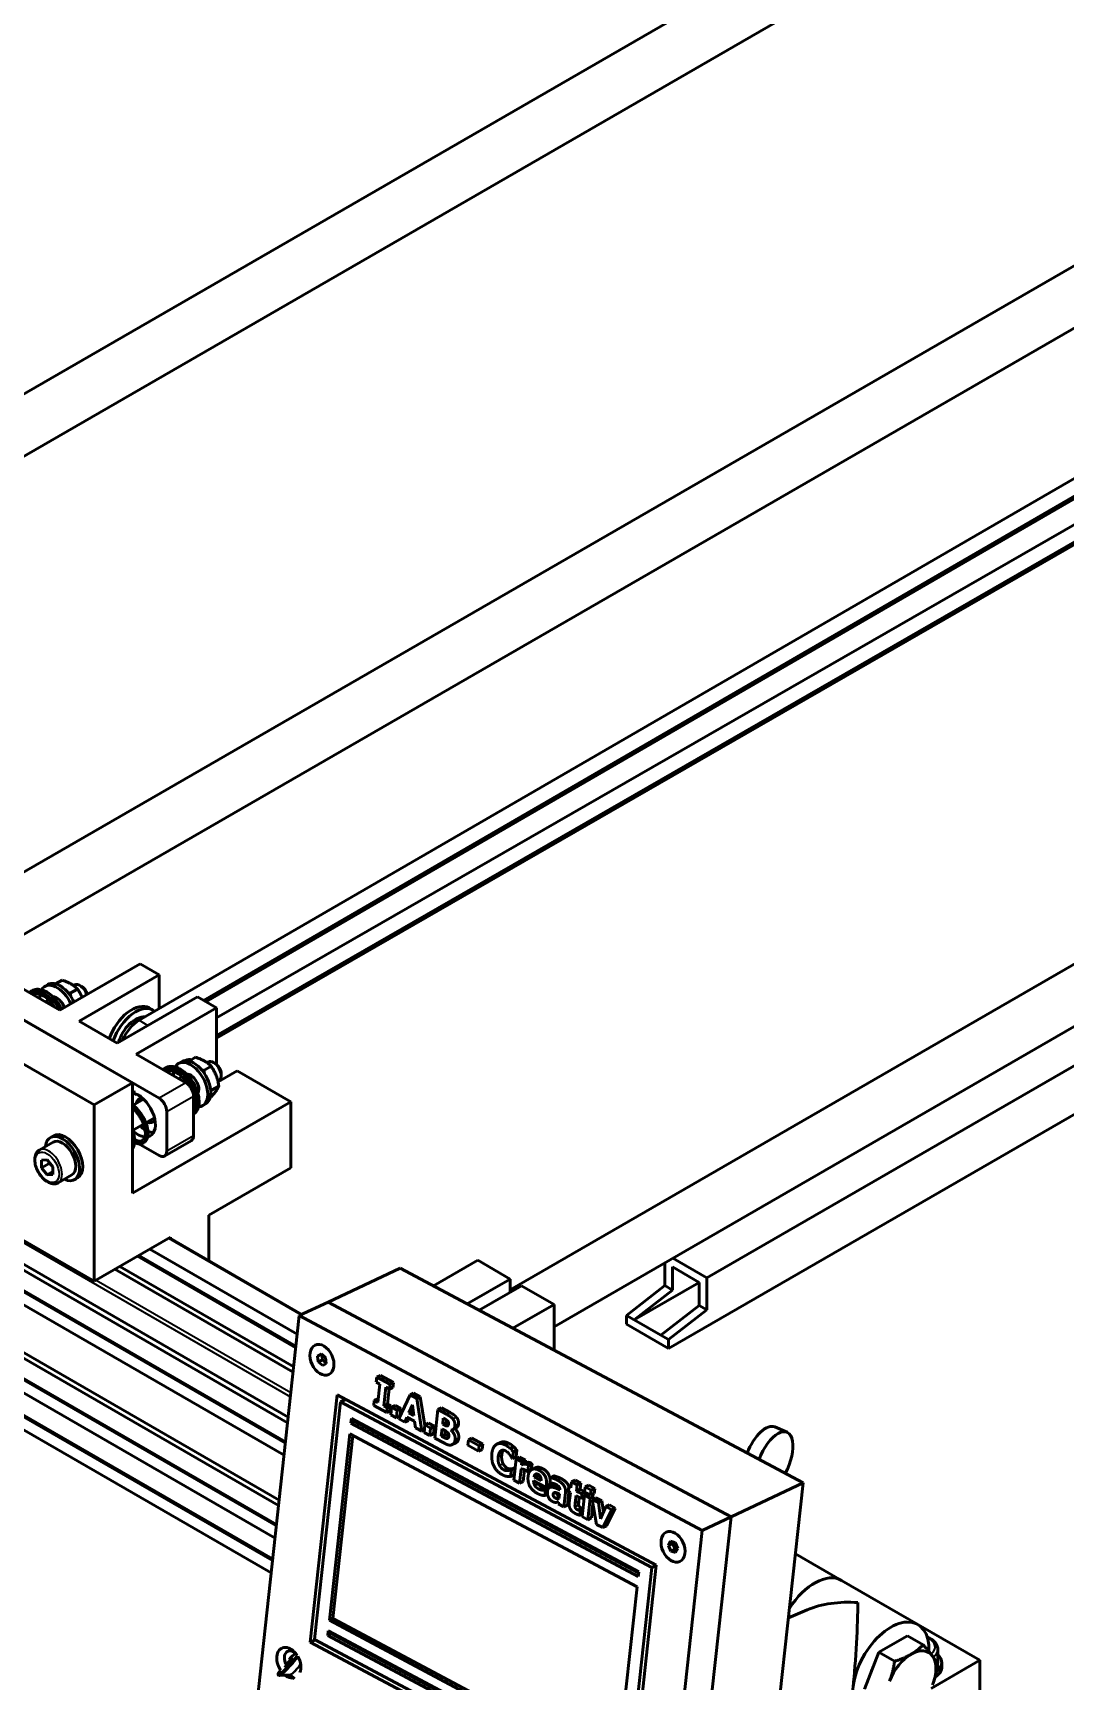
# Model space of a CAD drawing. Header units: millimetres. Extents: x -2015 to 3360, y -4745 to 2376.
# Drawn here: x 1363.9 to 1555.1, y 512.5 to 817.9 of the extents above; entities that cross this region are included whole.
import ezdxf

# ---------------------------------------------------------------- set-up
doc = ezdxf.new("R2010")
doc.units = ezdxf.units.MM
doc.header["$LTSCALE"] = 8
doc.layers.add('Visible (ISO)', color=7, linetype='Continuous', lineweight=50)
doc.layers.add('Visible Narrow (ISO)', color=7, linetype='Continuous', lineweight=35)

msp = doc.modelspace()

# ---------------------------------------------------------------- linework, layer by layer
at = {"layer": 'Visible (ISO)'}
for p, q in [((1263.49, 694.02), (1513.75, 838.51)), ((1271.62, 687.17), (1523.75, 832.73)), ((1343.34, 651.53), (1610.98, 806.05)), ((1348.39, 642.9), (1620.98, 800.28)), ((1383.53, 634.94), (1644.95, 786.43)), ((1395.49, 638.6), (1647.78, 784.8)), ((1395.91, 638.35), (1648.2, 784.56)), ((1652.69, 781.96), (1397.86, 635.39)), ((1655.52, 780.33), (1397.86, 632.13)), ((1655.95, 780.09), (1397.86, 631.64)), ((1488.7, 587.2), (1795.94, 764.58)), ((1481.63, 574.14), (1807.25, 762.13)), ((1100.86, 740.57), (1411.17, 561.41)), ((1105.17, 737), (1411.06, 560.39)), ((1100.86, 733.09), (1410.4, 554.37)), ((1101.89, 734.87), (1410.64, 556.61)), ((1102.13, 735.01), (1410.67, 556.87)), ((1452.29, 585.02), (1702.55, 729.5)), ((1100.86, 724.24), (1409.49, 546.05)), ((1460.42, 578.16), (1712.55, 723.73)), ((1105.17, 720.67), (1409.38, 545.03)), ((1101.89, 718.54), (1408.97, 541.25)), ((1102.13, 718.68), (1408.99, 541.51)), ((1100.86, 716.76), (1408.72, 539.01)), ((1100.96, 712.51), (1408.29, 535.07)), ((1107.93, 708.25), (1408.27, 534.85)), ((1107.93, 705.8), (1408.02, 532.54)), ((1368.87, 636.82), (1383.72, 645.39)), ((1383.72, 645.39), (1387.26, 643.35)), ((1346.93, 643.75), (1382.29, 623.33)), ((1359.68, 642.12), (1368.87, 636.82)), ((1366.08, 641.22), (1366.65, 641.55)), ((1369.28, 642.37), (1368.07, 641.68)), ((1371.37, 641.38), (1371.58, 641.51)), ((1372.41, 634.78), (1387.26, 643.35)), ((1372.88, 641.23), (1372.58, 641.41)), ((1387.26, 643.35), (1387.26, 637.1)), ((1339.86, 639.66), (1375.21, 619.25)), ((1354.73, 639.27), (1387.26, 620.49)), ((1366.16, 638.38), (1366.78, 638.73)), ((1367.64, 639.23), (1367.73, 639.28)), ((1372.13, 640.71), (1370.8, 639.94)), ((1394.33, 639.27), (1379.48, 630.69)), ((1394.33, 639.27), (1397.86, 637.23)), ((1383.01, 628.65), (1397.86, 637.23)), ((1385.41, 637.22), (1386.12, 636.81)), ((1397.86, 637.23), (1397.86, 626.78)), ((1379.48, 630.69), (1372.41, 634.78)), ((1383.01, 628.65), (1392.21, 623.34)), ((1390.83, 626.93), (1391.4, 627.26)), ((1394.02, 628.08), (1392.82, 627.39)), ((1396.88, 626.42), (1395.55, 625.65)), ((1396.11, 627.09), (1396.33, 627.22)), ((1397.63, 626.94), (1397.33, 627.12)), ((1382.29, 623.33), (1375.21, 619.25)), ((1382.29, 602.92), (1382.29, 623.33)), ((1390.91, 624.09), (1391.52, 624.44)), ((1392.39, 624.94), (1392.48, 624.99)), ((1398.14, 623.64), (1398.33, 623.75)), ((1401.73, 625.58), (1398.16, 623.52)), ((1398.74, 625.02), (1398.74, 624.67)), ((1401.73, 625.58), (1411.63, 619.86)), ((1411.63, 619.86), (1382.29, 602.92)), ((1382.47, 619.22), (1384.38, 620.32)), ((1393.62, 621.03), (1393.64, 621.05)), ((1393.62, 620.9), (1393.62, 613.55)), ((1394.41, 621.49), (1394.48, 621.53)), ((1396.87, 620.72), (1396.72, 620.63)), ((1398.3, 622.74), (1396.97, 621.97)), ((1411.63, 607.62), (1411.63, 619.86)), ((1375.21, 619.25), (1375.21, 586.59)), ((1384.81, 615.95), (1386.38, 616.86)), ((1388.67, 610.69), (1388.67, 618.04)), ((1395.33, 619.14), (1395.9, 619.46)), ((1382.33, 614.52), (1384.37, 615.69)), ((1365.05, 610.89), (1367.6, 612.36)), ((1367.66, 613.55), (1367.1, 613.23)), ((1383.47, 612.06), (1387.26, 609.87)), ((1388.26, 609.77), (1393.21, 612.63)), ((1365.45, 607.61), (1365.46, 609.02)), ((1366.87, 608.42), (1365.45, 607.61)), ((1365.46, 609.02), (1366.52, 609.11)), ((1366.52, 609.11), (1367.58, 607.79)), ((1367.58, 607.79), (1367.58, 606.37)), ((1339.86, 607), (1375.21, 586.59)), ((1366.51, 606.28), (1365.45, 607.61)), ((1367.58, 606.9), (1366.51, 606.28)), ((1367.58, 606.37), (1366.51, 606.28)), ((1368.55, 604.83), (1371.1, 606.3)), ((1372.16, 605.76), (1371.6, 605.43)), ((1396.43, 598.84), (1411.63, 607.62)), ((1396.43, 590.43), (1396.43, 598.84)), ((1375.21, 586.59), (1389.36, 594.76)), ((1385.52, 592.54), (1412.84, 576.77)), ((1389.15, 594.64), (1413.71, 580.45)), ((1389.36, 594.76), (1389.36, 594.52)), ((1379.98, 589.34), (1412.19, 570.75)), ((1383.22, 591.21), (1412.57, 574.27)), ((1383.47, 591.35), (1412.6, 574.54)), ((1446.28, 590.47), (1438.08, 585.73)), ((1446.28, 590.47), (1452.29, 587)), ((1480.93, 585.78), (1480.93, 590)), ((1482.39, 590.85), (1488.7, 587.2)), ((1379.05, 588.8), (1412.07, 569.73)), ((1431.89, 589.03), (1418.55, 582.74)), ((1506.55, 549.24), (1431.89, 589.03)), ((1452.29, 587), (1444.33, 582.4)), ((1452.29, 587), (1452.29, 584.55)), ((1475.27, 579.45), (1487.29, 586.39)), ((1482.34, 589.24), (1482.34, 584.97)), ((1487.29, 586.39), (1482.34, 589.24)), ((1487.29, 582.11), (1487.29, 586.39)), ((1488.7, 587.2), (1488.7, 581.29)), ((1454.41, 585.77), (1446.53, 581.23)), ((1454.41, 585.77), (1460.42, 582.3)), ((1473.86, 580.26), (1480.93, 585.78)), ((1482.34, 584.97), (1475.27, 579.45)), ((1482.34, 584.97), (1480.93, 585.78)), ((1413.22, 580.22), (1404.26, 498.18)), ((1418.55, 582.74), (1413.22, 580.22)), ((1487.87, 540.43), (1413.22, 580.22)), ((1493.21, 542.95), (1418.55, 582.74)), ((1493.21, 542.95), (1418.55, 582.74)), ((1460.42, 582.3), (1452.78, 577.9)), ((1460.42, 582.3), (1460.42, 573.83)), ((1475.27, 579.45), (1473.86, 580.26)), ((1473.86, 578.63), (1473.86, 580.26)), ((1480.22, 576.59), (1487.29, 582.11)), ((1488.7, 581.29), (1481.63, 575.77)), ((1488.7, 581.29), (1487.29, 582.11)), ((1481.63, 574.14), (1473.86, 578.63)), ((1480.22, 576.59), (1475.27, 579.45)), ((1481.63, 575.77), (1480.22, 576.59)), ((1481.63, 575.77), (1481.63, 574.14)), ((1416.61, 572.72), (1417.27, 573.13)), ((1416.61, 572.72), (1417.35, 573.07)), ((1416.74, 571.64), (1416.61, 572.72)), ((1416.74, 571.64), (1417.54, 572.02)), ((1417.55, 570.96), (1416.74, 571.64)), ((1417.27, 573.13), (1418.08, 572.46)), ((1417.42, 573.01), (1417.54, 572.02)), ((1417.54, 572.02), (1418.2, 571.46)), ((1418.22, 571.37), (1417.55, 570.96)), ((1418.08, 572.46), (1418.22, 571.37)), ((1427.58, 568.82), (1427.48, 567.9)), ((1428.25, 569.13), (1427.58, 568.82)), ((1430.01, 567.52), (1427.58, 568.82)), ((1428.25, 569.13), (1430.67, 567.84)), ((1415.22, 519.75), (1420.22, 565.53)), ((1420.22, 565.53), (1479.35, 534.01)), ((1427.48, 567.9), (1428.13, 567.55)), ((1428.13, 567.55), (1427.75, 564.12)), ((1428.89, 563.52), (1429.26, 566.95)), ((1429.26, 566.95), (1429.91, 566.61)), ((1429.86, 566.63), (1429.55, 563.83)), ((1429.91, 566.61), (1430.01, 567.52)), ((1430.57, 566.92), (1429.91, 566.61)), ((1430.67, 567.84), (1430.01, 567.52)), ((1430.67, 567.84), (1430.57, 566.92)), ((1433.73, 565.54), (1431.64, 561.08)), ((1434.4, 565.85), (1433.73, 565.54)), ((1434.97, 564.88), (1433.73, 565.54)), ((1434.4, 565.85), (1435.64, 565.19)), ((1435.64, 565.19), (1434.97, 564.88)), ((1435.64, 565.19), (1436.47, 559.85)), ((1420.86, 564.27), (1416.06, 520.22)), ((1420.86, 564.27), (1421.77, 564.7)), ((1478.52, 533.54), (1420.86, 564.27)), ((1427.11, 564.47), (1427.01, 563.55)), ((1427.01, 563.55), (1429.43, 562.26)), ((1427.77, 564.78), (1427.11, 564.47)), ((1427.75, 564.12), (1427.11, 564.47)), ((1427.77, 564.78), (1427.82, 564.76)), ((1429.55, 563.83), (1428.89, 563.52)), ((1429.53, 563.17), (1428.89, 563.52)), ((1429.43, 562.26), (1429.53, 563.17)), ((1430.1, 562.57), (1429.43, 562.26)), ((1430.2, 563.49), (1429.53, 563.17)), ((1429.55, 563.83), (1430.2, 563.49)), ((1430.2, 563.49), (1430.1, 562.57)), ((1430.3, 563.27), (1430.15, 561.87)), ((1430.15, 561.87), (1431.22, 561.3)), ((1430.97, 563.58), (1430.3, 563.27)), ((1431.37, 562.7), (1430.3, 563.27)), ((1430.97, 563.58), (1432.04, 563.01)), ((1431.22, 561.3), (1431.37, 562.7)), ((1432.04, 563.01), (1431.37, 562.7)), ((1432.04, 563.01), (1431.89, 561.62)), ((1433.52, 562.23), (1434.17, 563.72)), ((1434.19, 562.54), (1433.52, 562.23)), ((1434.44, 561.74), (1433.52, 562.23)), ((1434.17, 563.72), (1434.44, 561.74)), ((1434.3, 562.8), (1434.19, 562.54)), ((1434.19, 562.54), (1434.35, 562.46)), ((1435.92, 558.8), (1434.97, 564.88)), ((1438.88, 562.8), (1438.3, 557.53)), ((1439.55, 563.11), (1438.88, 562.8)), ((1440.47, 561.95), (1438.88, 562.8)), ((1439.55, 563.11), (1441.14, 562.26)), ((1422.87, 561.14), (1422.77, 560.28)), ((1423.44, 560.59), (1422.77, 560.28)), ((1422.77, 560.28), (1475.99, 531.91)), ((1476.09, 532.78), (1422.87, 561.14)), ((1423.47, 560.82), (1423.44, 560.59)), ((1423.44, 560.59), (1476.06, 532.55)), ((1431.89, 561.62), (1431.22, 561.3)), ((1431.64, 561.08), (1432.77, 560.48)), ((1432.77, 560.48), (1433.17, 561.4)), ((1433.44, 560.79), (1432.77, 560.48)), ((1433.17, 561.4), (1434.59, 560.65)), ((1433.6, 561.17), (1433.44, 560.79)), ((1434.59, 560.65), (1434.75, 559.42)), ((1434.75, 559.42), (1435.92, 558.8)), ((1436.38, 559.02), (1435.92, 558.8)), ((1436.48, 559.97), (1436.33, 558.58)), ((1437.15, 560.29), (1436.48, 559.97)), ((1437.55, 559.4), (1436.48, 559.97)), ((1437.15, 560.29), (1438.22, 559.72)), ((1437.4, 558.01), (1437.55, 559.4)), ((1438.22, 559.72), (1437.55, 559.4)), ((1438.22, 559.72), (1438.07, 558.32)), ((1439.53, 557.89), (1439.68, 559.22)), ((1439.68, 559.22), (1439.89, 559.11)), ((1439.78, 560.12), (1439.9, 561.24)), ((1440.44, 560.43), (1439.78, 560.12)), ((1439.92, 560.04), (1439.78, 560.12)), ((1439.9, 561.24), (1439.98, 561.19)), ((1440.28, 558.9), (1440.2, 558.2)), ((1440.5, 560.91), (1440.44, 560.43)), ((1440.44, 560.43), (1440.59, 560.36)), ((1441.3, 558.99), (1441.3, 559.01)), ((1441.35, 559.01), (1441.3, 558.99)), ((1442.29, 559.39), (1441.62, 559.07)), ((1503.59, 558.61), (1501.31, 559.6)), ((1422.56, 558.34), (1418.79, 523.79)), ((1423.16, 558.02), (1419.46, 524.11)), ((1475.78, 529.97), (1422.56, 558.34)), ((1436.33, 558.58), (1437.4, 558.01)), ((1438.07, 558.32), (1437.4, 558.01)), ((1438.3, 557.53), (1440.11, 556.57)), ((1440.2, 558.2), (1439.53, 557.89)), ((1439.6, 557.86), (1439.53, 557.89)), ((1440.2, 558.2), (1440.26, 558.17)), ((1442.22, 556.63), (1441.55, 556.32)), ((1444.55, 557.18), (1444.44, 556.2)), ((1444.44, 556.2), (1446.44, 555.13)), ((1445.21, 557.5), (1444.55, 557.18)), ((1446.55, 556.11), (1444.55, 557.18)), ((1445.21, 557.5), (1447.22, 556.43)), ((1446.44, 555.13), (1446.55, 556.11)), ((1447.22, 556.43), (1446.55, 556.11)), ((1447.22, 556.43), (1447.11, 555.45)), ((1450.5, 556.73), (1449.83, 556.42)), ((1452.95, 555.94), (1452.28, 555.62)), ((1447.11, 555.45), (1446.44, 555.13)), ((1452.62, 553.79), (1452.74, 553.73)), ((1452.74, 553.73), (1452.87, 554.98)), ((1453.4, 554.04), (1452.74, 553.73)), ((1453.54, 555.3), (1452.87, 554.98)), ((1453.38, 553.7), (1452.94, 549.73)), ((1454.04, 554.02), (1453.38, 553.7)), ((1454.44, 553.14), (1453.38, 553.7)), ((1453.54, 555.3), (1453.4, 554.04)), ((1454.04, 554.02), (1455.1, 553.45)), ((1454.37, 552.56), (1454.44, 553.14)), ((1455.04, 552.88), (1454.37, 552.56)), ((1455.1, 553.45), (1454.44, 553.14)), ((1455.1, 553.45), (1455.04, 552.88)), ((1456.33, 552.8), (1455.66, 552.48)), ((1456.33, 552.8), (1456.2, 551.66)), ((1452.56, 551.83), (1451.89, 551.52)), ((1452.37, 550.4), (1452.51, 551.64)), ((1453.04, 550.71), (1452.37, 550.4)), ((1453.07, 552.01), (1452.41, 551.69)), ((1452.51, 551.64), (1452.41, 551.69)), ((1453.18, 551.95), (1452.51, 551.64)), ((1452.94, 549.73), (1454, 549.16)), ((1453.18, 551.95), (1453.04, 550.71)), ((1453.07, 552.01), (1453.18, 551.95)), ((1454, 549.16), (1454.29, 551.82)), ((1454.91, 551.69), (1454.67, 549.48)), ((1455.44, 551.36), (1455.53, 551.31)), ((1455.53, 551.31), (1455.66, 552.48)), ((1456.09, 551.57), (1455.53, 551.31)), ((1456.99, 552.05), (1456.33, 551.73)), ((1457.38, 550.67), (1456.71, 550.36)), ((1458, 549.67), (1456.71, 550.36)), ((1457.38, 550.67), (1457.88, 550.4)), ((1459.77, 550.2), (1459.66, 549.24)), ((1460.43, 550.52), (1459.77, 550.2)), ((1464.31, 549.74), (1463.65, 549.43)), ((1464.31, 549.74), (1465.37, 549.18)), ((1454.67, 549.48), (1454, 549.16)), ((1456.63, 549.61), (1458.96, 548.37)), ((1458.95, 548.22), (1458.28, 547.9)), ((1459.4, 548.28), (1458.73, 547.96)), ((1458.84, 547.9), (1458.73, 547.96)), ((1458.73, 546.88), (1458.84, 547.9)), ((1459.2, 547.1), (1458.73, 546.88)), ((1459.33, 548.13), (1458.84, 547.9)), ((1458.96, 548.37), (1459.01, 548.82)), ((1459.63, 548.69), (1458.96, 548.37)), ((1459.4, 548.28), (1459.43, 548.26)), ((1460.26, 548.69), (1459.59, 548.37)), ((1459.68, 549.13), (1459.63, 548.69)), ((1459.66, 549.24), (1459.75, 549.19)), ((1461.39, 547.19), (1461.3, 546.37)), ((1461.48, 547.96), (1461.48, 547.94)), ((1462.24, 544.77), (1462.54, 547.47)), ((1463.18, 547.56), (1462.91, 545.08)), ((1463.12, 548.51), (1463.02, 547.65)), ((1463.02, 547.65), (1463.43, 547.43)), ((1463.57, 548.72), (1463.12, 548.51)), ((1463.52, 548.29), (1463.12, 548.51)), ((1463.43, 547.43), (1463.23, 545.57)), ((1463.65, 549.43), (1463.52, 548.29)), ((1464.71, 548.86), (1463.65, 549.43)), ((1464.33, 545.45), (1464.49, 546.87)), ((1464.49, 546.87), (1465.51, 546.32)), ((1464.58, 547.73), (1464.71, 548.86)), ((1465.25, 548.04), (1464.58, 547.73)), ((1465.6, 547.18), (1464.58, 547.73)), ((1465.37, 549.18), (1464.71, 548.86)), ((1465.37, 549.18), (1465.25, 548.04)), ((1465.25, 548.04), (1466.08, 547.6)), ((1465.51, 546.32), (1465.6, 547.18)), ((1466.2, 547.47), (1465.6, 547.18)), ((1466.04, 546.95), (1465.6, 542.98)), ((1466.63, 547.24), (1466.04, 546.95)), ((1467.1, 546.39), (1466.04, 546.95)), ((1466.17, 548.5), (1466.07, 547.54)), ((1466.07, 547.54), (1467.19, 546.94)), ((1466.84, 548.82), (1466.17, 548.5)), ((1467.3, 547.9), (1466.17, 548.5)), ((1466.26, 547.43), (1466.22, 547.04)), ((1466.84, 548.82), (1467.96, 548.22)), ((1467.76, 546.7), (1467.1, 546.39)), ((1467.19, 546.94), (1467.3, 547.9)), ((1467.86, 547.25), (1467.19, 546.94)), ((1467.26, 546.97), (1467.76, 546.7)), ((1467.96, 548.22), (1467.3, 547.9)), ((1467.76, 546.7), (1467.72, 546.27)), ((1467.96, 548.22), (1467.86, 547.25)), ((1506.55, 549.24), (1493.21, 542.95)), ((1497.59, 467.2), (1506.55, 549.24)), ((1461.23, 545.75), (1461.19, 545.33)), ((1461.19, 545.33), (1462.24, 544.77)), ((1462.91, 545.08), (1462.24, 544.77)), ((1465.09, 546.55), (1465, 545.77)), ((1465.17, 543.24), (1465.27, 544.11)), ((1465.76, 544.44), (1465.18, 544.16)), ((1465.27, 544.11), (1465.18, 544.16)), ((1465.75, 544.34), (1465.27, 544.11)), ((1465.99, 546.55), (1465.51, 546.32)), ((1466.66, 542.41), (1467.1, 546.39)), ((1467.62, 545.44), (1467.33, 542.73)), ((1468.17, 546.49), (1467.5, 546.17)), ((1467.5, 546.17), (1468.28, 541.55)), ((1468.62, 545.58), (1467.5, 546.17)), ((1468.17, 546.49), (1469.28, 545.89)), ((1469.28, 545.89), (1468.62, 545.58)), ((1469.02, 542.58), (1468.62, 545.58)), ((1470, 544.84), (1469.02, 542.58)), ((1469.28, 545.89), (1469.56, 543.83)), ((1469.44, 540.94), (1471.09, 544.26)), ((1470.66, 545.16), (1470, 544.84)), ((1471.09, 544.26), (1470, 544.84)), ((1471.76, 544.57), (1470.1, 541.25)), ((1470.66, 545.16), (1471.76, 544.57)), ((1471.76, 544.57), (1471.09, 544.26)), ((1465.66, 543.47), (1465.17, 543.24)), ((1465.6, 542.98), (1466.66, 542.41)), ((1467.33, 542.73), (1466.66, 542.41)), ((1468.28, 541.55), (1469.44, 540.94)), ((1470.1, 541.25), (1469.44, 540.94)), ((1484.25, 460.91), (1493.21, 542.95)), ((1484.25, 460.91), (1493.21, 542.95)), ((1493.21, 542.95), (1487.87, 540.43)), ((1478.92, 458.39), (1487.87, 540.43)), ((1481.6, 537.66), (1481.99, 538.44)), ((1481.6, 537.66), (1482.4, 538.03)), ((1482.06, 536.6), (1481.6, 537.66)), ((1481.99, 538.44), (1482.85, 538.16)), ((1482.52, 538.27), (1482.4, 538.03)), ((1482.4, 538.03), (1482.86, 536.98)), ((1482.85, 538.16), (1483.32, 537.1)), ((1482.06, 536.6), (1482.86, 536.98)), ((1482.92, 536.32), (1482.06, 536.6)), ((1482.86, 536.98), (1483.2, 536.87)), ((1483.32, 537.1), (1482.92, 536.32)), ((1513.66, 531.16), (1505.11, 536.09)), ((1473.71, 489.49), (1478.52, 533.54)), ((1479.35, 534.01), (1474.36, 488.24)), ((1475.99, 531.91), (1476.09, 532.78)), ((1478.52, 533.54), (1479.34, 533.93)), ((1472.01, 495.43), (1475.78, 529.97)), ((1527.8, 522.99), (1513.66, 531.16)), ((1507.28, 525.7), (1503.82, 524.24)), ((1419.46, 524.11), (1418.79, 523.79)), ((1418.79, 523.79), (1472.01, 495.43)), ((1419.46, 524.11), (1472.08, 496.06)), ((1539.26, 516.37), (1527.8, 522.99)), ((1416.13, 520.18), (1415.22, 519.75)), ((1474.36, 488.24), (1415.22, 519.75)), ((1416.06, 520.22), (1473.71, 489.49)), ((1418.58, 521.85), (1418.49, 520.98)), ((1419.15, 521.3), (1418.49, 520.98)), ((1418.49, 520.98), (1471.71, 492.62)), ((1471.8, 493.48), (1418.58, 521.85)), ((1419.18, 521.53), (1419.15, 521.3)), ((1419.15, 521.3), (1471.77, 493.25)), ((1520.57, 517.86), (1525.88, 520.92)), ((1525.88, 520.92), (1528.79, 519.24)), ((1410.84, 515.59), (1411.61, 516.45)), ((1411.73, 516.23), (1410.96, 515.38)), ((1411.61, 516.45), (1412.05, 516.77)), ((1411.61, 516.45), (1411.77, 516.3)), ((1412.05, 516.77), (1411.73, 516.23)), ((1517.92, 511.02), (1520.57, 517.86)), ((1520.57, 517.86), (1523.48, 516.18)), ((1530.26, 511.17), (1539.26, 516.37)), ((1531.49, 518.41), (1531.49, 515.96)), ((1539.26, 508.21), (1539.26, 516.37)), ((1409.29, 513.67), (1409.44, 513.54)), ((1411.53, 513.66), (1409.49, 513.53)), ((1410.51, 515.05), (1410.84, 515.59)), ((1410.96, 515.38), (1410.51, 515.05)), ((1410.84, 515.59), (1411.01, 515.43)), ((1411.58, 513.64), (1412.34, 512.96)), ((1532.24, 515.15), (1532.24, 515.96))]:
    msp.add_line(p, q, dxfattribs=at)
for centre, major_axis, ratio, start_param, end_param in [((1368.33, 637.32), (-2.25, 3.9), 0.57735, 4.5546, 6.614152), ((1368.9, 637.65), (-2.25, 3.9), 0.57735, 4.5546, 6.283185), ((1372.58, 639.77), (-1, 1.73), 0.57735, 4.351022, 6.283185), ((1372.88, 639.95), (-0.79, 1.36), 0.57735, 4.245379, 5.497787), ((1368.33, 637.32), (2.25, -3.9), 0.57735, 3.765217, 3.980542), ((1365.58, 639.85), (-0.091, -0.233), 0.540719, 3.838993, 6.249639), ((1365.58, 639.85), (0.091, 0.233), 0.540719, 6.252251, 6.980586), ((1368.33, 637.32), (-1.07, 1.86), 0.57735, 4.377264, 6.012393), ((1382.16, 631.59), (3.25, 5.63), 0.57735, 0, 1.903243), ((1382.87, 631.18), (3.25, 5.63), 0.57735, 6.188511, 8.186429), ((1382.87, 631.18), (2.4, 4.16), 0.57735, 0.253276, 1.971798), ((1383.54, 630.8), (2.54, 4.39), 0.57735, 0.787263, 1.785566), ((1393.08, 623.03), (2.25, -3.9), 0.57735, 5.977077, 9.755744), ((1393.65, 623.36), (2.25, -3.9), 0.57735, 0, 3.141593), ((1392.21, 625.79), (1.03, 1.79), 0.57735, 0.037964, 0.800625), ((1392.21, 625.79), (1, 1.74), 0.57735, 0.069524, 0.741875), ((1397.33, 625.48), (-1, 1.73), 0.57735, 3.141593, 6.283185), ((1397.63, 625.66), (-0.79, 1.36), 0.57735, 3.926991, 5.497787), ((1393.08, 623.03), (2.25, -3.9), 0.57735, 3.765217, 3.980542), ((1390.33, 625.56), (-0.091, -0.233), 0.540719, 3.838993, 6.249639), ((1390.33, 625.56), (0.091, 0.233), 0.540719, 6.252251, 6.980586), ((1392.21, 621.71), (-1, 1.73), 0.57735, 3.926991, 5.497787), ((1393.08, 623.03), (-1.07, 1.86), 0.57735, 3.435507, 6.012393), ((1384.78, 618.24), (-1.25, 2.17), 0.57735, 5.845036, 6.926686), ((1383.37, 617.43), (2.25, -3.9), 0.57735, 6.085044, 8.620558), ((1387.26, 618.85), (1, -1.73), 0.57735, 0.785398, 2.356194), ((1393.72, 621.62), (0.228, 0.104), 0.330348, 3.629086, 5.324752), ((1393.72, 621.62), (0.228, 0.104), 0.330348, 5.324752, 6.262623), ((1393.08, 623.03), (2.25, -3.9), 0.57735, 5.667295, 5.720202), ((1393.64, 617.89), (0.152, -0.199), 0.876668, 5.531367, 6.163427), ((1369.35, 609.33), (-2.25, 3.9), 0.57735, 2.461919, 6.962859), ((1369.91, 609.66), (-2.25, 3.9), 0.57735, 3.141593, 6.283185), ((1383.37, 617.43), (2.25, -3.9), 0.57735, 5.172943, 5.897856), ((1384.78, 618.24), (-2.25, 3.9), 0.57735, 2.03135, 2.315265), ((1384.78, 618.24), (1.25, -2.17), 0.57735, 5.639684, 6.721334), ((1384.78, 618.24), (2.25, -3.9), 0.57735, 5.626339, 5.963498), ((1369.35, 609.33), (-1.75, 3.03), 0.57735, 3.141593, 6.283185), ((1387.26, 611.51), (1, -1.73), 0.57735, 5.497787, 7.068583), ((1392.21, 614.36), (1, -1.73), 0.57735, 0, 0.785398), ((1498.92, 554.1), (2.39, 5.5), 0.462419, 0, 1.651003), ((1501.19, 553.11), (2.39, 5.5), 0.462419, 4.525842, 7.967258), ((1508.66, 522.5), (5, 8.66), 0.57735, 0, 1.50293), ((1508.66, 522.5), (5, 8.66), 0.57735, 0, 1.50293), ((1515.73, 518.41), (-14.1, 0.88), 0.614526, 4.683743, 5.392733), ((1515.73, 518.41), (0.69, 11.14), 0.057619, 4.032045, 5.602841), ((1522.8, 514.33), (5, 8.66), 0.57735, 5.44724, 10.184568), ((1411.28, 515.91), (-1.28, 2.71), 0.675494, 4.902381, 8.043974), ((1411.28, 515.91), (-1.99, -2.24), 0.118709, 5.465954, 8.607547), ((1411.43, 515.78), (-1.99, -2.24), 0.118709, 0, 2.298018), ((1411.95, 516.23), (-0.85, 1.81), 0.675494, 5.223474, 7.845113), ((1411.28, 515.91), (1.99, 2.24), 0.118709, 0.772778, 1.394687), ((1411.28, 515.91), (1.28, -2.71), 0.675494, 0.563174, 1.686472), ((1526.55, 512.17), (-3.25, -5.63), 0.57735, 3.926991, 4.974188), ((1526.55, 512.17), (3.25, 5.63), 0.57735, 6.021386, 7.068583), ((1526.55, 512.17), (3.25, 5.63), 0.57735, 4.974188, 6.021386), ((1527.24, 515.96), (5, 0), 0.57735, 5.634027, 6.837996), ((1411.28, 515.91), (1.28, -2.71), 0.675494, 5.352539, 6.098125), ((1522.8, 514.33), (2.85, 4.94), 0.57735, 1.749322, 1.915869), ((1527.24, 515.15), (5, 0), 0.57735, 5.560564, 6.283185), ((1527.24, 515.96), (4.25, 0), 0.57735, 6.101608, 6.283185)]:
    msp.add_ellipse(centre, major_axis=major_axis, ratio=ratio, start_param=start_param, end_param=end_param, dxfattribs=at)
for centre in [(1417.41, 572.05), (1417.41, 572.05), (1482.46, 537.38), (1482.46, 537.38)]:
    msp.add_ellipse(centre, major_axis=(1.28, -2.71), ratio=0.675494, dxfattribs=at)
for points, weights in [([(1372.13, 640.71), (1371.12, 641.78), (1369.28, 642.37)], [1, 1.15470053838, 1]), ([(1370.33, 640.1), (1370.55, 640.02), (1370.8, 639.94)], [1.03235217641, 1.01835353547, 1]), ([(1370.8, 639.94), (1370.85, 639.63), (1370.9, 639.35)], [1, 1.02040692573, 1.03542999667]), ([(1372.99, 639.19), (1372.67, 639.94), (1372.13, 640.71)], [1.07631652742, 1.06840822221, 1]), ([(1396.88, 626.42), (1395.87, 627.49), (1394.02, 628.08)], [1, 1.15470053838, 1]), ([(1398.3, 622.74), (1398.01, 624.82), (1396.88, 626.42)], [1, 1.15470053838, 1]), ([(1395.08, 625.81), (1395.3, 625.73), (1395.55, 625.65)], [1.03235217641, 1.01835353547, 1]), ([(1395.55, 625.65), (1395.6, 625.34), (1395.65, 625.06)], [1, 1.02040692573, 1.03542999667]), ([(1396.77, 622.27), (1396.87, 622.12), (1396.97, 621.97)], [1.0234760514, 1.01279652996, 1]), ([(1396.97, 621.97), (1396.89, 621.88), (1396.82, 621.8)], [1, 1.00932579121, 1.01752721166]), ([(1396.87, 620.72), (1398, 621.97), (1398.3, 622.74)], [1, 1.15470053838, 1]), ([(1366.91, 608.62), (1366.89, 608.53), (1366.87, 608.42)], [1.03123537694, 1.01762590792, 1]), ([(1366.87, 608.42), (1367.31, 608.07), (1367.58, 607.7)], [1, 1.09139247678, 1.07480103961]), ([(1526.55, 517.47), (1527.78, 518.18), (1528.79, 519.24)], [1, 1.0379548493, 1]), ([(1528.79, 519.24), (1529.91, 517.99), (1530.53, 517.12)], [1, 1.0379548493, 1]), ([(1522.57, 512.52), (1523.18, 514.11), (1523.48, 516.18)], [1, 1.0379548493, 1]), ([(1523.48, 516.18), (1525.31, 516.76), (1526.55, 517.47)], [1, 1.0379548493, 1]), ([(1530.53, 517.12), (1531.14, 516.24), (1531.44, 515.47)], [1, 1.0379548493, 1]), ([(1531.44, 515.47), (1531.14, 513.4), (1530.53, 511.81)], [1, 1.0379548493, 1])]:
    msp.add_rational_spline(points, weights, degree=2, dxfattribs=at)
for points, degree, knots in [([(1363.16, 640.11), (1363.33, 640.2), (1363.51, 640.27), (1364.03, 640.4), (1364.4, 640.41), (1365.07, 640.3), (1365.37, 640.21), (1365.67, 640.08)], 3, [0.2325542, 0.2325542, 0.2325542, 0.2325542, 0.3164236, 0.3164236, 0.4661414, 0.4661414, 0.5848257, 0.5848257, 0.5848257, 0.5848257]), ([(1363.44, 640.24), (1363.51, 640.3), (1363.58, 640.35), (1363.94, 640.57), (1364.26, 640.66), (1364.93, 640.71), (1365.29, 640.65), (1365.93, 640.44), (1366.22, 640.31), (1366.51, 640.14)], 3, [1.5268793, 1.5268793, 1.5268793, 1.5268793, 1.5699032, 1.5699032, 1.7194885, 1.7194885, 1.8680964, 1.8680964, 1.9852752, 1.9852752, 1.9852752, 1.9852752]), ([(1365.49, 639.61), (1365.13, 639.77), (1364.78, 639.86), (1364.19, 639.9), (1363.93, 639.87), (1363.7, 639.8)], 3, [0.000097, 0.000097, 0.000097, 0.000097, 0.1448633, 0.1448633, 0.2667298, 0.2667298, 0.2667298, 0.2667298]), ([(1367.95, 637.35), (1367.74, 637.67), (1367.5, 637.97), (1366.94, 638.6), (1366.6, 638.91), (1366, 639.34), (1365.74, 639.5), (1365.48, 639.62)], 3, [0.1749888, 0.1749888, 0.1749888, 0.1749888, 0.289847, 0.289847, 0.4337146, 0.4337146, 0.5399939, 0.5399939, 0.5399939, 0.5399939]), ([(1365.68, 640.08), (1366.08, 639.89), (1366.5, 639.62), (1367.27, 638.97), (1367.64, 638.59), (1368.3, 637.76), (1368.59, 637.31), (1368.83, 636.84)], 3, [0, 0, 0, 0, 0.1641317, 0.1641317, 0.325056, 0.325056, 0.4833037, 0.4833037, 0.4833037, 0.4833037]), ([(1369.19, 637), (1369.09, 637.22), (1368.97, 637.44), (1368.52, 638.21), (1368.13, 638.72), (1367.32, 639.56), (1366.92, 639.89), (1366.51, 640.14)], 3, [-2.1924319, -2.1924319, -2.1924319, -2.1924319, -2.1375397, -2.1375397, -1.9953297, -1.9953297, -1.8666785, -1.8666785, -1.8666785, -1.8666785]), ([(1387.91, 625.82), (1388.08, 625.91), (1388.26, 625.98), (1388.78, 626.11), (1389.15, 626.12), (1389.82, 626.01), (1390.12, 625.92), (1390.42, 625.79)], 3, [0.2325542, 0.2325542, 0.2325542, 0.2325542, 0.3164236, 0.3164236, 0.4661414, 0.4661414, 0.5848257, 0.5848257, 0.5848257, 0.5848257]), ([(1388.19, 625.95), (1388.26, 626.01), (1388.33, 626.06), (1388.69, 626.28), (1389.01, 626.38), (1389.68, 626.42), (1390.04, 626.37), (1390.68, 626.15), (1390.97, 626.02), (1391.26, 625.85)], 3, [1.5268793, 1.5268793, 1.5268793, 1.5268793, 1.5699032, 1.5699032, 1.7194885, 1.7194885, 1.8680964, 1.8680964, 1.9852752, 1.9852752, 1.9852752, 1.9852752]), ([(1390.23, 625.33), (1389.88, 625.48), (1389.53, 625.57), (1388.93, 625.61), (1388.68, 625.59), (1388.45, 625.51)], 3, [0.000097, 0.000097, 0.000097, 0.000097, 0.1448633, 0.1448633, 0.2667298, 0.2667298, 0.2667298, 0.2667298]), ([(1392.92, 622.7), (1392.9, 622.74), (1392.88, 622.78), (1392.61, 623.22), (1392.32, 623.62), (1391.69, 624.31), (1391.35, 624.62), (1390.75, 625.05), (1390.49, 625.21), (1390.23, 625.33)], 3, [0.1332166, 0.1332166, 0.1332166, 0.1332166, 0.1460853, 0.1460853, 0.289847, 0.289847, 0.4337146, 0.4337146, 0.5399939, 0.5399939, 0.5399939, 0.5399939]), ([(1390.42, 625.79), (1390.83, 625.6), (1391.25, 625.33), (1392.02, 624.69), (1392.39, 624.3), (1393.05, 623.47), (1393.34, 623.01), (1393.72, 622.27), (1393.85, 622), (1393.95, 621.73)], 3, [0, 0, 0, 0, 0.1641317, 0.1641317, 0.325056, 0.325056, 0.484992, 0.484992, 0.5758875, 0.5758875, 0.5758875, 0.5758875]), ([(1393.77, 617.67), (1393.85, 617.73), (1393.93, 617.79), (1394.17, 618.05), (1394.31, 618.27), (1394.58, 618.92), (1394.66, 619.4), (1394.65, 620.47), (1394.55, 621.04), (1394.18, 622.22), (1393.92, 622.81), (1393.26, 623.92), (1392.88, 624.43), (1392.07, 625.27), (1391.67, 625.6), (1391.26, 625.85)], 3, [-2.6957123, -2.6957123, -2.6957123, -2.6957123, -2.6583475, -2.6583475, -2.5660517, -2.5660517, -2.4230262, -2.4230262, -2.2801462, -2.2801462, -2.1375397, -2.1375397, -1.9953297, -1.9953297, -1.8666785, -1.8666785, -1.8666785, -1.8666785]), ([(1382.29, 621.42), (1382.36, 621.41), (1382.44, 621.4), (1382.7, 621.34), (1382.88, 621.29), (1383.26, 621.15), (1383.44, 621.06), (1383.73, 620.91), (1383.82, 620.85), (1383.92, 620.79)], 3, [12.0114468, 12.0114468, 12.0114468, 12.0114468, 12.0812163, 12.0812163, 12.2400136, 12.2400136, 12.3973612, 12.3973612, 12.4773331, 12.4773331, 12.4773331, 12.4773331]), ([(1393.62, 618.5), (1393.64, 618.53), (1393.65, 618.57), (1393.78, 618.9), (1393.84, 619.26), (1393.84, 620.03), (1393.79, 620.44), (1393.66, 620.97), (1393.63, 621.09), (1393.6, 621.2)], 3, [0.146167, 0.146167, 0.146167, 0.146167, 0.1656789, 0.1656789, 0.3181162, 0.3181162, 0.4596673, 0.4596673, 0.4980841, 0.4980841, 0.4980841, 0.4980841]), ([(1393.95, 621.73), (1394.13, 621.23), (1394.25, 620.74), (1394.36, 619.81), (1394.35, 619.36), (1394.21, 618.57), (1394.07, 618.22), (1393.8, 617.82), (1393.71, 617.72), (1393.62, 617.63)], 3, [0, 0, 0, 0, 0.16241, 0.16241, 0.3224917, 0.3224917, 0.4837145, 0.4837145, 0.5444697, 0.5444697, 0.5444697, 0.5444697]), ([(1382.29, 619.37), (1382.4, 619.29), (1382.51, 619.19), (1382.82, 618.92), (1383.01, 618.73), (1383.37, 618.33), (1383.54, 618.13), (1383.87, 617.69), (1384.02, 617.47), (1384.3, 617.02), (1384.43, 616.79), (1384.65, 616.32), (1384.75, 616.09), (1384.93, 615.63), (1385, 615.39), (1385.11, 614.94), (1385.15, 614.72), (1385.2, 614.29), (1385.21, 614.09), (1385.19, 613.69), (1385.17, 613.51), (1385.09, 613.16), (1385.03, 613), (1384.88, 612.72), (1384.8, 612.6), (1384.61, 612.39), (1384.5, 612.31), (1384.27, 612.17), (1384.15, 612.12), (1383.89, 612.06), (1383.75, 612.05), (1383.46, 612.05), (1383.3, 612.07), (1383, 612.15), (1382.86, 612.2), (1382.71, 612.27)], 3, [6.347166, 6.347166, 6.347166, 6.347166, 6.438391, 6.438391, 6.602983, 6.602983, 6.767354, 6.767354, 6.931609, 6.931609, 7.095904, 7.095904, 7.260424, 7.260424, 7.425379, 7.425379, 7.590952, 7.590952, 7.757118, 7.757118, 7.923044, 7.923044, 8.085764, 8.085764, 8.239887, 8.239887, 8.383271, 8.383271, 8.521946, 8.521946, 8.664913, 8.664913, 8.817759, 8.817759, 8.958164, 8.958164, 8.958164, 8.958164]), ([(1382.29, 618.72), (1382.46, 618.57), (1382.62, 618.41), (1382.95, 618.06), (1383.11, 617.87), (1383.4, 617.48), (1383.54, 617.28), (1383.8, 616.87), (1383.92, 616.67), (1384.14, 616.25), (1384.23, 616.04), (1384.4, 615.63), (1384.47, 615.42), (1384.58, 615.02), (1384.62, 614.83), (1384.68, 614.46), (1384.7, 614.28), (1384.71, 613.95), (1384.7, 613.79), (1384.66, 613.5), (1384.62, 613.37), (1384.54, 613.14), (1384.49, 613.03), (1384.36, 612.85), (1384.28, 612.78), (1384.11, 612.65), (1384, 612.6), (1383.77, 612.55), (1383.64, 612.54), (1383.38, 612.57), (1383.25, 612.6), (1382.99, 612.69), (1382.85, 612.75), (1382.72, 612.83)], 3, [6.438131, 6.438131, 6.438131, 6.438131, 6.591582, 6.591582, 6.749281, 6.749281, 6.907121, 6.907121, 7.064948, 7.064948, 7.222582, 7.222582, 7.379815, 7.379815, 7.536429, 7.536429, 7.692271, 7.692271, 7.847494, 7.847494, 8.003254, 8.003254, 8.163411, 8.163411, 8.337554, 8.337554, 8.534323, 8.534323, 8.718389, 8.718389, 8.881403, 8.881403, 9.031706, 9.031706, 9.031706, 9.031706]), ([(1382.29, 614.63), (1382.32, 614.55), (1382.35, 614.47), (1382.46, 614.15), (1382.53, 613.92), (1382.64, 613.47), (1382.68, 613.25), (1382.72, 612.82), (1382.73, 612.62), (1382.71, 612.23), (1382.68, 612.04), (1382.6, 611.7), (1382.54, 611.54), (1382.41, 611.3), (1382.35, 611.21), (1382.29, 611.13)], 3, [0.9302915, 0.9302915, 0.9302915, 0.9302915, 0.9872523, 0.9872523, 1.15224, 1.15224, 1.3178533, 1.3178533, 1.4840423, 1.4840423, 1.6498878, 1.6498878, 1.8122501, 1.8122501, 1.9225563, 1.9225563, 1.9225563, 1.9225563]), ([(1368.55, 604.83), (1368.36, 604.72), (1368.15, 604.66), (1367.69, 604.62), (1367.44, 604.65), (1366.91, 604.81), (1366.63, 604.95), (1366.09, 605.32), (1365.82, 605.56), (1365.34, 606.1), (1365.12, 606.4), (1364.74, 607.04), (1364.58, 607.38), (1364.34, 608.07), (1364.26, 608.42), (1364.19, 609.09), (1364.2, 609.41), (1364.33, 610), (1364.44, 610.27), (1364.72, 610.65), (1364.87, 610.79), (1365.05, 610.89)], 3, [2.356194, 2.356194, 2.356194, 2.356194, 2.62004, 2.62004, 2.90797, 2.90797, 3.235922, 3.235922, 3.575537, 3.575537, 3.912522, 3.912522, 4.247836, 4.247836, 4.584557, 4.584557, 4.924118, 4.924118, 5.253951, 5.253951, 5.497787, 5.497787, 5.497787, 5.497787]), ([(1442.02, 559.26), (1442.39, 558.95), (1442.81, 558.07), (1442.75, 557.54)], 2, [0.064435, 0.064435, 0.064435, 1, 2, 2, 2]), ([(1442.72, 560.12), (1442.67, 559.74), (1442.39, 559.44), (1442.29, 559.39)], 2, [0, 0, 0, 1, 1.429114, 1.429114, 1.429114]), ([(1440.26, 558.17), (1440.7, 557.94), (1440.89, 557.84), (1440.91, 557.83)], 2, [0, 0, 0, 1, 1.122009, 1.122009, 1.122009]), ([(1442.75, 557.54), (1442.71, 557.14), (1442.41, 556.72), (1442.22, 556.63)], 2, [0, 0, 0, 1, 1.851679, 1.851679, 1.851679]), ([(1451.03, 555.3), (1450.97, 555.22), (1450.77, 554.82), (1450.72, 554.36)], 2, [0.627355, 0.627355, 0.627355, 1, 2, 2, 2]), ([(1452.56, 551.83), (1452.72, 551.86), (1452.96, 551.96), (1453.05, 551.99)], 2, [0, 0, 0, 1, 1.86388, 1.86388, 1.86388]), ([(1458.32, 551.87), (1459.09, 551.45), (1459.69, 550.22), (1459.7, 549.57)], 2, [0, 0, 0, 1, 1.752677, 1.752677, 1.752677]), ([(1461.67, 550.07), (1462.55, 549.6), (1463.08, 548.8), (1463.15, 548.53)], 2, [0, 0, 0, 1, 1.440861, 1.440861, 1.440861]), ([(1460.93, 547.38), (1460.92, 547.15), (1461.13, 546.85), (1461.34, 546.72)], 2, [0.133385, 0.133385, 0.133385, 1, 1.898924, 1.898924, 1.898924]), ([(1465.42, 544.58), (1465.5, 544.53), (1465.72, 544.49), (1465.77, 544.48)], 2, [0, 0, 0, 1, 1.500358, 1.500358, 1.500358]), ([(1529.55, 520.66), (1529.61, 520.64), (1529.67, 520.61), (1530.11, 520.42), (1530.45, 520.21), (1530.99, 519.72), (1531.21, 519.44), (1531.44, 518.9), (1531.49, 518.66), (1531.49, 518.41)], 3, [6.0829168, 6.0829168, 6.0829168, 6.0829168, 6.1389535, 6.1389535, 6.4791024, 6.4791024, 6.8090747, 6.8090747, 7.0524834, 7.0524834, 7.0524834, 7.0524834]), ([(1411.53, 513.66), (1411.53, 513.66), (1411.53, 513.66), (1411.54, 513.66), (1411.54, 513.66), (1411.55, 513.66), (1411.55, 513.66), (1411.56, 513.66), (1411.56, 513.65), (1411.57, 513.65), (1411.58, 513.65), (1411.58, 513.64)], 3, [3.6217466, 3.6217466, 3.6217466, 3.6217466, 3.6457148, 3.6457148, 3.669683, 3.669683, 3.6936512, 3.6936512, 3.7176195, 3.7176195, 3.7415877, 3.7415877, 3.7415877, 3.7415877])]:
    msp.add_open_spline(points, degree=degree, knots=knots, dxfattribs=at)
for points in [[(1441.67, 561.06), (1441.47, 561.32), (1440.97, 561.68), (1440.47, 561.95)], [(1441.14, 562.26), (1441.63, 562), (1442.13, 561.64), (1442.34, 561.38)], [(1439.89, 559.11), (1440.19, 558.95), (1440.55, 558.74), (1440.65, 558.64)], [(1440.58, 559.78), (1440.44, 559.78), (1440.21, 559.89), (1439.92, 560.04)], [(1439.98, 561.19), (1440.28, 561.03), (1440.59, 560.86), (1440.69, 560.74)], [(1440.87, 560.16), (1440.85, 559.99), (1440.72, 559.78), (1440.58, 559.78)], [(1440.59, 560.36), (1440.76, 560.26), (1440.87, 560.21)], [(1440.69, 560.74), (1440.8, 560.62), (1440.88, 560.29), (1440.87, 560.16)], [(1441.3, 559.01), (1441.61, 559), (1442.01, 559.43), (1442.05, 559.81)], [(1442.08, 557.22), (1442.14, 557.76), (1441.71, 558.66), (1441.3, 558.99)], [(1442.05, 559.81), (1442.08, 560.14), (1441.9, 560.78), (1441.67, 561.06)], [(1442.34, 561.38), (1442.57, 561.1), (1442.75, 560.46), (1442.72, 560.12)], [(1440.56, 557.45), (1440.37, 557.46), (1440.04, 557.62), (1439.6, 557.86)], [(1440.11, 556.57), (1440.58, 556.32), (1441.2, 556.19), (1441.49, 556.29)], [(1440.92, 557.87), (1440.9, 557.67), (1440.72, 557.45), (1440.56, 557.45)], [(1440.65, 558.64), (1440.81, 558.48), (1440.94, 558.11), (1440.92, 557.87)], [(1441.49, 556.29), (1441.72, 556.37), (1442.04, 556.83), (1442.08, 557.22)], [(1451.4, 556.23), (1450.38, 556.77), (1449.02, 555.92), (1448.89, 554.67)], [(1450.5, 556.73), (1451.14, 557.04), (1452.06, 556.55)], [(1452.28, 555.62), (1452.09, 555.79), (1451.66, 556.09), (1451.4, 556.23)], [(1452.06, 556.55), (1452.33, 556.4), (1452.75, 556.1), (1452.95, 555.94)], [(1452.95, 555.94), (1453.09, 555.8), (1453.43, 555.42), (1453.54, 555.3)], [(1448.89, 554.67), (1448.75, 553.37), (1449.78, 551.3), (1450.8, 550.76)], [(1450.31, 552.46), (1450.15, 552.76), (1450, 553.55), (1450.06, 554.04)], [(1450.06, 554.04), (1450.11, 554.51), (1450.4, 555.08), (1450.59, 555.19)], [(1450.59, 555.19), (1450.8, 555.32), (1451.22, 555.28), (1451.47, 555.15)], [(1450.72, 554.36), (1450.67, 553.87), (1450.82, 553.08), (1450.98, 552.77)], [(1450.98, 552.77), (1451.13, 552.48), (1451.55, 552.08), (1451.76, 551.96)], [(1451.47, 555.15), (1451.68, 555.04), (1452.04, 554.68), (1452.18, 554.48)], [(1452.18, 554.48), (1452.33, 554.29), (1452.55, 553.92), (1452.62, 553.79)], [(1452.87, 554.98), (1452.77, 555.11), (1452.43, 555.49), (1452.28, 555.62)], [(1454.85, 552.72), (1454.74, 552.7), (1454.45, 552.6), (1454.37, 552.56)], [(1455.43, 552.62), (1455.3, 552.69), (1454.98, 552.74), (1454.85, 552.72)], [(1455.04, 552.88), (1455.12, 552.92), (1455.4, 553.02), (1455.52, 553.04)], [(1455.52, 553.04), (1455.64, 553.05), (1455.96, 553.01), (1456.1, 552.93)], [(1456.1, 552.93), (1456.15, 552.91), (1456.28, 552.83), (1456.33, 552.8)], [(1451.09, 551.65), (1450.88, 551.76), (1450.47, 552.17), (1450.31, 552.46)], [(1450.8, 550.76), (1451.12, 550.59), (1451.5, 550.47), (1451.72, 550.43)], [(1451.89, 551.52), (1451.74, 551.49), (1451.32, 551.53), (1451.09, 551.65)], [(1451.72, 550.43), (1451.9, 550.4), (1452.24, 550.4), (1452.37, 550.4)], [(1451.76, 551.96), (1451.98, 551.84), (1452.41, 551.8), (1452.56, 551.83)], [(1452.41, 551.69), (1452.31, 551.65), (1452.06, 551.54), (1451.89, 551.52)], [(1454.29, 551.82), (1454.47, 551.81), (1454.85, 551.73), (1455.02, 551.64)], [(1455.02, 551.64), (1455.16, 551.56), (1455.38, 551.42), (1455.44, 551.36)], [(1455.66, 552.48), (1455.61, 552.52), (1455.48, 552.59), (1455.43, 552.62)], [(1455.6, 550.39), (1455.49, 549.39), (1456.4, 547.77), (1457.36, 547.26)], [(1457.65, 551.55), (1456.79, 552.01), (1455.7, 551.36), (1455.6, 550.39)], [(1456.71, 550.36), (1456.77, 550.72), (1457.17, 550.97), (1457.48, 550.8)], [(1456.99, 552.05), (1457.52, 552.29), (1458.32, 551.87)], [(1457.41, 550.84), (1457.39, 550.76), (1457.38, 550.67)], [(1457.48, 550.8), (1457.78, 550.64), (1458.03, 550.07), (1458, 549.67)], [(1459.01, 548.82), (1459.11, 549.73), (1458.43, 551.14), (1457.65, 551.55)], [(1461.01, 549.75), (1460.65, 549.94), (1459.93, 550.17), (1459.77, 550.2)], [(1460.43, 550.52), (1460.6, 550.49), (1461.31, 550.26), (1461.67, 550.07)], [(1462.54, 547.47), (1462.61, 548.17), (1461.88, 549.28), (1461.01, 549.75)], [(1456.88, 548.68), (1456.75, 548.87), (1456.62, 549.33), (1456.63, 549.61)], [(1457.57, 548.1), (1457.35, 548.21), (1457, 548.5), (1456.88, 548.68)], [(1457.36, 547.26), (1457.63, 547.12), (1458, 546.98), (1458.17, 546.95)], [(1457.44, 549.18), (1457.48, 549.09), (1457.54, 549)], [(1457.54, 549), (1457.67, 548.81), (1458.02, 548.53), (1458.24, 548.41)], [(1458.28, 547.9), (1458.12, 547.9), (1457.75, 548), (1457.57, 548.1)], [(1458.17, 546.95), (1458.37, 546.9), (1458.59, 546.89), (1458.73, 546.88)], [(1458.24, 548.41), (1458.42, 548.31), (1458.79, 548.22), (1458.95, 548.22)], [(1458.73, 547.96), (1458.65, 547.94), (1458.42, 547.9), (1458.28, 547.9)], [(1458.95, 548.22), (1459.08, 548.21), (1459.32, 548.25), (1459.4, 548.28)], [(1459.18, 547.61), (1459.12, 547.07), (1459.64, 546.04), (1460.1, 545.8)], [(1459.9, 548.44), (1459.59, 548.43), (1459.23, 548.05), (1459.18, 547.61)], [(1459.69, 549.23), (1459.68, 549.18), (1459.68, 549.13)], [(1459.75, 549.19), (1460.01, 549.19), (1460.53, 549.08), (1460.71, 548.98)], [(1461.48, 547.94), (1461.02, 548.15), (1460.2, 548.45), (1459.9, 548.44)], [(1460.26, 548.69), (1460.39, 548.75), (1460.56, 548.75)], [(1460.26, 547.14), (1460.28, 547.33), (1460.46, 547.47), (1460.61, 547.45)], [(1460.72, 546.38), (1460.47, 546.51), (1460.23, 546.86), (1460.26, 547.14)], [(1460.56, 548.75), (1460.85, 548.76), (1461.22, 548.63)], [(1460.61, 547.45), (1460.78, 547.44), (1461.12, 547.31), (1461.39, 547.19)], [(1460.71, 548.98), (1461.13, 548.76), (1461.52, 548.29), (1461.48, 547.96)], [(1460.1, 545.8), (1460.34, 545.67), (1460.62, 545.61), (1460.77, 545.62)], [(1461.3, 546.37), (1461.17, 546.3), (1460.86, 546.31), (1460.72, 546.38)], [(1460.77, 545.62), (1460.92, 545.63), (1461.11, 545.71), (1461.23, 545.75)], [(1463.23, 545.57), (1463.15, 544.87), (1463.67, 543.93), (1464.32, 543.58)], [(1464.31, 544.78), (1464.28, 544.93), (1464.31, 545.24), (1464.33, 545.45)], [(1464.75, 544.26), (1464.54, 544.37), (1464.34, 544.63), (1464.31, 544.78)], [(1464.32, 543.58), (1464.6, 543.43), (1465, 543.28), (1465.17, 543.24)], [(1465.18, 544.16), (1465.12, 544.16), (1464.84, 544.22), (1464.75, 544.26)], [(1465, 545.77), (1464.98, 545.56), (1464.95, 545.24), (1464.98, 545.1)], [(1464.98, 545.1), (1465.01, 544.95), (1465.21, 544.69), (1465.42, 544.58)]]:
    msp.add_open_spline(points, degree=2, dxfattribs=at)
at = {"layer": 'Visible Narrow (ISO)'}
for p, q in [((1100.86, 744.58), (1411.58, 565.19)), ((1100.86, 712.74), (1408.31, 535.23)), ((1383.53, 634.94), (1385.18, 633.99)), ((1392.21, 623.34), (1387.26, 620.49)), ((1388.67, 618.04), (1393.62, 620.9)), ((1393.62, 613.55), (1388.67, 610.69)), ((1389, 594.55), (1413.55, 580.38)), ((1375.57, 586.79), (1411.66, 565.96)), ((1441.14, 562.26), (1440.47, 561.95)), ((1440.59, 560.36), (1439.92, 560.04)), ((1440.78, 559.87), (1440.58, 559.78)), ((1442.34, 561.38), (1441.67, 561.06)), ((1442.72, 560.12), (1442.05, 559.81)), ((1440.26, 558.17), (1439.6, 557.86)), ((1440.82, 557.57), (1440.56, 557.45)), ((1442.75, 557.54), (1442.08, 557.22)), ((1452.06, 556.55), (1451.4, 556.23)), ((1450.72, 554.36), (1450.06, 554.04)), ((1450.98, 552.77), (1450.31, 552.46)), ((1450.75, 555.27), (1450.59, 555.19)), ((1455.52, 553.04), (1454.85, 552.72)), ((1456.1, 552.93), (1455.43, 552.62)), ((1451.76, 551.96), (1451.09, 551.65)), ((1458.32, 551.87), (1457.65, 551.55)), ((1461.67, 550.07), (1461.01, 549.75)), ((1457.54, 549), (1456.88, 548.68)), ((1458.24, 548.41), (1457.57, 548.1)), ((1459.68, 549.13), (1459.01, 548.82)), ((1460.56, 548.75), (1459.9, 548.44)), ((1460.84, 547.41), (1460.26, 547.14)), ((1461.33, 546.67), (1460.72, 546.38)), ((1463.03, 547.71), (1462.54, 547.47)), ((1464.98, 545.1), (1464.31, 544.78)), ((1465, 545.77), (1464.33, 545.45)), ((1465.42, 544.58), (1464.75, 544.26))]:
    msp.add_line(p, q, dxfattribs=at)
msp.add_ellipse((1366.52, 607.7), major_axis=(1.55, -2.68), ratio=0.57735, dxfattribs=at)
for centre, major_axis, ratio, start_param, end_param in [((1366.8, 607.86), (1.75, -3.03), 0.57735, 0, 3.141593), ((1527.24, 518.82), (3.75, 0), 0.57735, 5.636704, 7.175678), ((1527.24, 518.41), (4.25, 0), 0.57735, 5.6415, 6.283185), ((1412.52, 514.81), (-1.02, -1.14), 0.118709, 0.119841, 2.554777), ((1412.58, 514.76), (-1, -1.12), 0.118709, 0, 2.49331)]:
    msp.add_ellipse(centre, major_axis=major_axis, ratio=ratio, start_param=start_param, end_param=end_param, dxfattribs=at)
msp.add_open_spline([(1382.29, 621.89), (1382.46, 621.86), (1382.63, 621.82), (1382.81, 621.77)], degree=3, dxfattribs=at)
for points, knots in [([(1382.28, 619.26), (1383.35, 618.38), (1384.25, 617.1), (1384.72, 615.87), (1385.22, 614.57), (1385.25, 613.36), (1384.83, 612.68), (1384.71, 612.49), (1384.56, 612.34), (1384.38, 612.24)], [6.373796, 6.373796, 6.373796, 6.373796, 7.231066, 7.231066, 7.231066, 8.130569, 8.130569, 8.130569, 8.384466, 8.384466, 8.384466, 8.384466]), ([(1382.28, 614.34), (1382.73, 613.13), (1382.76, 612), (1382.4, 611.33), (1382.36, 611.27), (1382.32, 611.21), (1382.28, 611.15)], [0.9713034, 0.9713034, 0.9713034, 0.9713034, 1.8141711, 1.8141711, 1.8141711, 1.8921147, 1.8921147, 1.8921147, 1.8921147])]:
    msp.add_open_spline(points, degree=3, knots=knots, dxfattribs=at)

doc.saveas('drawing.dxf')
